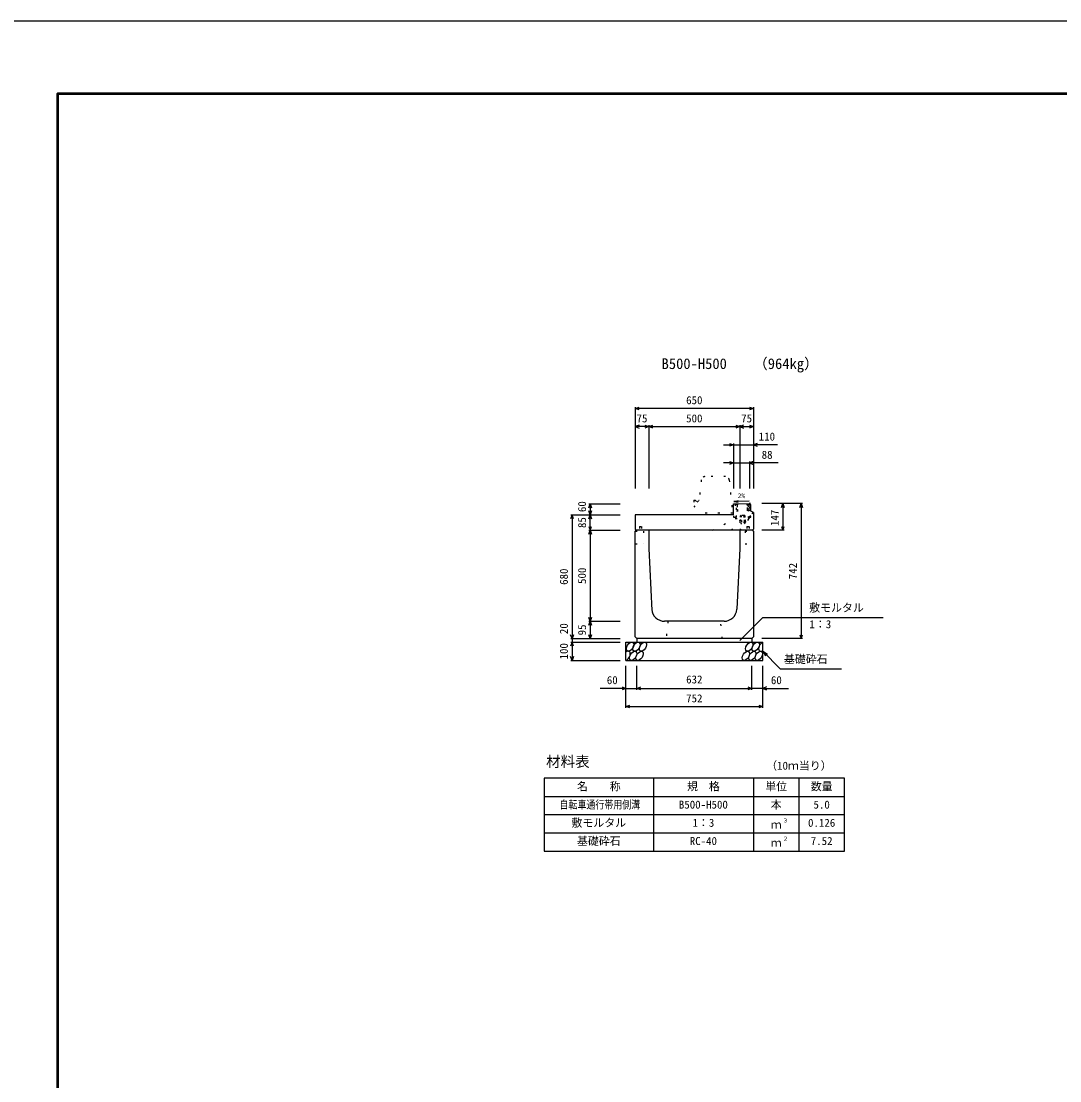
# Model space of a CAD drawing. Units: millimetres, scale not verified. Extents: x -12600 to 12600, y -5940 to 5940.
# Drawn here: x -4000 to 1709, y 115 to 5940 of the extents above; entities that cross this region are included whole.
import ezdxf
from ezdxf.enums import TextEntityAlignment as Align

# ---------------------------------------------------------------- set-up
doc = ezdxf.new("R2010")
doc.units = ezdxf.units.MM
doc.header["$LTSCALE"] = 40
doc.linetypes.add('DOTTED', pattern=[1.75, 0.25, -1.5])
for name, color, linetype, lineweight in [('0-0_DIM', 7, 'Continuous', 25), ('0-1_Defpoints', 5, 'Continuous', 25), ('0-2_HATCH', 6, 'Continuous', 25), ('0-3_HYO', 3, 'Continuous', 25), ('0-4_HYO2', 4, 'Continuous', 25), ('0-5_OUTLINE', 3, 'Continuous', 25), ('0-6_OUTLINE2', 4, 'DOTTED', 25), ('0-7_TXT', 7, 'Continuous', 25), ('0-8_WAKU', 3, 'Continuous', 25)]:
    doc.layers.add(name, color=color, linetype=linetype, lineweight=lineweight)
doc.styles.add('ＭＳ ゴシック', font='')
doc.styles.get('ＭＳ ゴシック').set_extended_font_data('MS Gothic')

msp = doc.modelspace()

# ---------------------------------------------------------------- linework, layer by layer
at = {"layer": '0-0_DIM'}
for p, q in [((-625, 3818.96), (-625, 3371.46)), ((25, 3811.46), (-625, 3811.46)), ((25, 3818.96), (25, 3371.46)), ((-550, 3711.46), (-625, 3711.46)), ((-550, 3718.96), (-550, 3371.46)), ((-550, 3711.46), (-50, 3711.46)), ((-50, 3718.96), (-50, 3371.46)), ((-50, 3711.46), (25, 3711.46)), ((-140, 3611.46), (-85, 3611.46)), ((-85, 3618.96), (-85, 3371.46)), ((-85, 3611.46), (25, 3611.46)), ((156.52, 3611.46), (25, 3611.46)), ((-85, 3511.46), (-140, 3511.46)), ((-85, 3511.46), (3, 3511.46)), ((3, 3518.96), (3, 3371.46)), ((161.78, 3511.46), (3, 3511.46)), ((-879.5, 3286.46), (-707, 3286.46)), ((-872, 3286.46), (-872, 3226.46)), ((294.5, 3288.46), (72, 3288.46)), ((187, 3288.46), (187, 3141.46)), ((287, 3288.46), (287, 2546.46)), ((-979.5, 3226.46), (-707, 3226.46)), ((-972, 3226.46), (-972, 2546.46)), ((-872, 3141.46), (-872, 3226.46)), ((-879.5, 3141.46), (-707, 3141.46)), ((-872, 3141.46), (-872, 2641.46)), ((194.5, 3141.46), (72, 3141.46)), ((-879.5, 2641.46), (-707, 2641.46)), ((-872, 2641.46), (-872, 2546.46)), ((-50.23, 2535.65), (76, 2661.89)), ((76, 2661.89), (737.46, 2661.89)), ((-979.5, 2546.46), (-707, 2546.46)), ((-979.5, 2526.46), (-707, 2526.46)), ((-972, 2546.46), (-972, 2526.46)), ((-972, 2526.46), (-972, 2426.46)), ((294.5, 2546.46), (72, 2546.46)), ((76, 2476.46), (171.76, 2380.71)), ((76, 2476.46), (101.98, 2461.46)), ((76, 2476.46), (91, 2450.48)), ((-979.5, 2426.46), (-707, 2426.46)), ((-676, 2165.1), (-676, 2396.46)), ((-616, 2265.1), (-616, 2396.46)), ((16, 2265.1), (16, 2396.46)), ((76, 2165.1), (76, 2396.46)), ((171.76, 2380.71), (509.31, 2380.71)), ((-676, 2272.6), (-817.79, 2272.6)), ((-676, 2272.6), (-616, 2272.6)), ((-616, 2272.6), (16, 2272.6)), ((76, 2272.6), (16, 2272.6)), ((76, 2272.6), (217.79, 2272.6)), ((-676, 2172.6), (76, 2172.6))]:
    msp.add_line(p, q, dxfattribs=at)
for points in [[(-603.86, 3803.77), (-625, 3811.46), (-603.86, 3819.16)], [(3.86, 3819.16), (25, 3811.46), (3.86, 3803.77)], [(-603.86, 3719.16), (-625, 3711.46), (-603.86, 3703.77)], [(-571.14, 3719.16), (-550, 3711.46), (-571.14, 3703.77)], [(-528.86, 3703.77), (-550, 3711.46), (-528.86, 3719.16)], [(-71.14, 3719.16), (-50, 3711.46), (-71.14, 3703.77)], [(-28.86, 3719.16), (-50, 3711.46), (-28.86, 3703.77)], [(3.86, 3719.16), (25, 3711.46), (3.86, 3703.77)], [(-106.14, 3619.16), (-85, 3611.46), (-106.14, 3603.77)], [(46.14, 3619.16), (25, 3611.46), (46.14, 3603.77)], [(-106.14, 3519.16), (-85, 3511.46), (-106.14, 3503.77)], [(24.14, 3519.16), (3, 3511.46), (24.14, 3503.77)], [(-879.7, 3265.32), (-872, 3286.46), (-864.3, 3265.32)], [(179.3, 3267.32), (187, 3288.46), (194.7, 3267.32)], [(279.3, 3267.32), (287, 3288.46), (294.7, 3267.32)], [(-964.3, 3205.32), (-972, 3226.46), (-979.7, 3205.32)], [(-864.3, 3247.61), (-872, 3226.46), (-879.7, 3247.61)], [(-879.7, 3205.32), (-872, 3226.46), (-864.3, 3205.32)], [(-879.7, 3162.61), (-872, 3141.46), (-864.3, 3162.61)], [(179.3, 3162.61), (187, 3141.46), (194.7, 3162.61)], [(-879.7, 3120.32), (-872, 3141.46), (-864.3, 3120.32)], [(-864.3, 2662.61), (-872, 2641.46), (-879.7, 2662.61)], [(-879.7, 2620.32), (-872, 2641.46), (-864.3, 2620.32)], [(-964.3, 2567.61), (-972, 2546.46), (-979.7, 2567.61)], [(-864.3, 2567.61), (-872, 2546.46), (-879.7, 2567.61)], [(279.3, 2567.61), (287, 2546.46), (294.7, 2567.61)], [(-964.3, 2505.32), (-972, 2526.46), (-979.7, 2505.32)], [(-964.3, 2447.61), (-972, 2426.46), (-979.7, 2447.61)], [(-697.14, 2280.29), (-676, 2272.6), (-697.14, 2264.9)], [(-594.86, 2264.9), (-616, 2272.6), (-594.86, 2280.29)], [(-5.14, 2280.29), (16, 2272.6), (-5.14, 2264.9)], [(97.14, 2280.29), (76, 2272.6), (97.14, 2264.9)], [(-654.86, 2164.9), (-676, 2172.6), (-654.86, 2180.29)], [(54.86, 2180.29), (76, 2172.6), (54.86, 2164.9)]]:
    msp.add_lwpolyline(points, dxfattribs=at)
at = {"layer": '0-1_Defpoints'}
msp.add_lwpolyline([(-4200, -5940), (12600, -5940), (12600, 5940), (-4200, 5940)], close=True, dxfattribs=at)
at = {"layer": '0-2_HATCH', "linetype": 'DOTTED'}
for p, q in [((3.93, 3208.28), (2.28, 3288.27)), ((-74.16, 3211.68), (-83.16, 3211.49)), ((3.8, 3214.28), (-74.18, 3212.68)), ((-67.68, 3212.81), (-68.54, 3254.8)), ((-68.4, 3247.8), (-3.41, 3249.14)), ((-44.5, 3222.66), (-46.96, 3220.74)), ((-46.81, 3213.24), (-46.96, 3220.74)), ((-20.57, 3213.78), (-46.81, 3213.24)), ((-46.57, 3221.09), (-44.5, 3222.66)), ((-23.26, 3223.1), (-44.5, 3222.66)), ((-40.56, 3213.37), (-40.72, 3220.87)), ((-26.81, 3213.65), (-26.97, 3221.15)), ((-21.13, 3221.61), (-23.26, 3223.1)), ((-20.57, 3213.78), (-20.72, 3221.28)), ((-3.56, 3256.14), (-2.69, 3214.15)), ((3.82, 3213.28), (9.82, 3213.4)), ((9.82, 3213.4), (9.14, 3246.65)), ((-50.06, 3197.17), (-17.07, 3197.85)), ((-47.13, 3183.23), (-47.39, 3195.73)), ((-19.42, 3183.8), (-47.13, 3183.23)), ((-40.46, 3195.87), (-40.2, 3183.37)), ((-26.61, 3196.15), (-26.35, 3183.66)), ((-19.68, 3196.3), (-19.42, 3183.8)), ((-17.07, 3197.85), (-17.04, 3196.35))]:
    msp.add_line(p, q, dxfattribs=at)
at = {"layer": '0-2_HATCH'}
msp.add_line((8.6, 3273.02), (9.14, 3246.65), dxfattribs=at)
at = {"layer": '0-2_HATCH', "linetype": 'DOTTED'}
for points in [[(-83.16, 3211.49), (-84.7, 3286.48), (-75.7, 3286.66)], [(-75.7, 3286.66), (-74.06, 3206.68), (3.93, 3208.28)], [(-68.54, 3254.8), (-67.54, 3254.82), (-68.04, 3278.82), (-69.04, 3278.8), (-69.18, 3285.79), (-4.2, 3287.13)], [(-64.18, 3285.9), (-64.04, 3278.9), (-65.04, 3278.88), (-64.55, 3254.88), (-63.55, 3254.9), (-63.4, 3247.91)], [(-8.41, 3249.04), (-8.56, 3256.04), (-7.56, 3256.06), (-8.05, 3280.05), (-9.05, 3280.03), (-9.19, 3287.03)], [(-4.2, 3287.13), (-4.05, 3280.13), (-5.05, 3280.11), (-4.56, 3256.12), (-3.56, 3256.14)], [(8.6, 3273.02), (8.28, 3288.39), (2.28, 3288.27)], [(-17.04, 3196.35), (-50.03, 3195.67), (-50.06, 3197.17)]]:
    msp.add_lwpolyline(points, dxfattribs=at)
for centre, radius, start, end in [((-43.77, 3217.52), 4.53, 47.57461, 134.78335), ((-33.47, 3202.73), 19.53, 70.56972, 111.78823), ((-23.78, 3217.93), 4.53, 47.57461, 134.78335), ((-33.28, 3183.51), 11, 181.1783, 1.1783)]:
    msp.add_arc(centre, radius, start, end, dxfattribs=at)
at = {"layer": '0-2_HATCH'}
for centre in [(-653.11, 2501.46), (-617.63, 2501.46), (-582.16, 2501.46), (2.05, 2501.46), (37.52, 2501.46), (-636.23, 2451.46), (-600.75, 2451.46), (-16.55, 2451.46), (18.93, 2451.46), (54.41, 2451.46)]:
    msp.add_ellipse(centre, major_axis=(14.54, 23.54), ratio=0.5792, dxfattribs=at)
for centre, start_param, end_param in [((73, 2501.46), 0.6666252, 4.1103269), ((-671.7, 2451.46), 3.7419964, 7.318141)]:
    msp.add_ellipse(centre, major_axis=(14.54, 23.54), ratio=0.5792, start_param=start_param, end_param=end_param, dxfattribs=at)
at = {"layer": '0-3_HYO'}
for p, q in [((-525, 1778.36), (-525, 1378.36)), ((25, 1778.36), (25, 1378.36)), ((275, 1778.36), (275, 1378.36)), ((-1125, 1678.36), (525, 1678.36))]:
    msp.add_line(p, q, dxfattribs=at)
msp.add_lwpolyline([(-1125, 1378.36), (525, 1378.36), (525, 1778.36), (-1125, 1778.36)], close=True, dxfattribs=at)
at = {"layer": '0-4_HYO2'}
for p, q in [((-1125, 1578.36), (525, 1578.36)), ((-1125, 1478.36), (525, 1478.36))]:
    msp.add_line(p, q, dxfattribs=at)
at = {"layer": '0-5_OUTLINE', "linetype": 'DOTTED'}
for p, q in [((-261.8, 3418.41), (-273, 3306.46)), ((-128.1, 3436.46), (-241.9, 3436.46)), ((-108.2, 3418.45), (-90, 3236.46)), ((-303, 3306.46), (-303, 3276.46)), ((-303, 3306.46), (-295, 3306.46)), ((-303, 3276.46), (-280, 3236.46)), ((-90, 3236.46), (-280, 3236.46))]:
    msp.add_line(p, q, dxfattribs=at)
at = {"layer": '0-5_OUTLINE'}
for p, q in [((-85, 3286.46), (3, 3288.28)), ((-85, 3226.46), (-85, 3286.46)), ((0, 3261.4), (9, 3271.4)), ((3, 3288.28), (9, 3282.4)), ((9, 3282.4), (9, 3271.4)), ((-85, 3226.46), (-625, 3226.46)), ((-625, 3226.46), (-625, 3147.46)), ((0, 3261.4), (0, 3251.4)), ((25, 3238.4), (0, 3251.4)), ((25, 3238.4), (25, 3147.46)), ((-625, 3147.46), (-619, 3141.46)), ((19, 3141.46), (25, 3147.46)), ((-625, 3135.46), (-619, 3141.46)), ((-625, 2555.46), (-625, 3135.46)), ((19, 3141.46), (-619, 3141.46)), ((-550, 3141.46), (-550, 3041.46)), ((-50, 3141.46), (-50, 3041.46)), ((19, 3141.46), (25, 3135.46)), ((25, 3135.46), (25, 2555.46)), ((-550, 3041.46), (-532.92, 2699.88)), ((-50, 3041.46), (-66.67, 2707.97)), ((-136.59, 2641.46), (-463.89, 2641.46)), ((-676, 2526.46), (76, 2526.46)), ((-676, 2426.46), (-676, 2526.46)), ((-625, 2555.46), (-616, 2546.46)), ((16, 2546.46), (-616, 2546.46)), ((-616, 2546.46), (-616, 2526.46)), ((16, 2546.46), (25, 2555.46)), ((16, 2546.46), (16, 2526.46)), ((76, 2426.46), (76, 2526.46)), ((-676, 2426.46), (76, 2426.46))]:
    msp.add_line(p, q, dxfattribs=at)
at = {"layer": '0-5_OUTLINE', "linetype": 'DOTTED'}
msp.add_lwpolyline([(-295, 3306.46), (-285, 3296.46), (-275, 3306.46), (-273, 3306.46)], dxfattribs=at)
for centre, start, end in [((-241.9, 3416.46), 90, 174.40835), ((-128.1, 3416.46), 4.08463, 90)]:
    msp.add_arc(centre, 20, start, end, dxfattribs=at)
at = {"layer": '0-5_OUTLINE'}
for centre, start, end in [((-463.89, 2711.46), 183.27049, 270), ((-136.59, 2711.46), 270, 356.75146)]:
    msp.add_arc(centre, 70, start, end, dxfattribs=at)
at = {"layer": '0-6_OUTLINE2'}
for p, q in [((-200, 3141.46), (-74.06, 3206.68)), ((-97.09, 3141.46), (0.25, 3251.33)), ((22.29, 3239.87), (-54.07, 3141.46)), ((-50, 3141.46), (3.93, 3208.28)), ((-601.5, 3161.96), (-589.5, 3161.96)), ((-601.5, 3161.96), (-601.5, 3136.96)), ((-589.5, 3161.96), (-589.5, 3136.96)), ((-10.5, 3161.96), (1.5, 3161.96)), ((-10.5, 3161.96), (-10.5, 3136.96)), ((1.5, 3161.96), (1.5, 3136.96)), ((-623.5, 3136.96), (-580, 3136.96)), ((-580, 3136.96), (-580, 3066.46)), ((-20.55, 3136.96), (23.5, 3136.96)), ((-20.55, 3136.96), (-20.55, 3066.46)), ((-625, 3066.46), (-580, 3066.46)), ((-20.55, 3066.46), (24.45, 3066.46)), ((-445, 2641.46), (-455, 2546.46)), ((-145, 2546.46), (-155, 2641.46))]:
    msp.add_line(p, q, dxfattribs=at)
at = {"layer": '0-7_TXT'}
msp.add_line((-83.28, 3300.4), (-59.56, 3296.72), dxfattribs=at)
msp.add_lwpolyline([(1.28, 3302.14), (-83.28, 3300.4), (-59.74, 3305.05)], dxfattribs=at)
at = {"layer": '0-8_WAKU', "lineweight": 50}
msp.add_lwpolyline([(-3800, -5540), (12200, -5540), (12200, 5540), (-3800, 5540)], close=True, dxfattribs=at)

# ---------------------------------------------------------------- texts
at = {"layer": '0-0_DIM', "style": 'ＭＳ ゴシック'}
for s, p in [('650', (-345, 3821.46)), ('75', (-617.5, 3721.46)), ('500', (-345, 3721.46)), ('75', (-42.5, 3721.46)), ('110', (54.02, 3621.46)), ('88', (70.19, 3521.46)), ('敷モルタル', (331.6, 2680.62)), ('1：3', (332.6, 2589.93)), ('基礎砕石', (192.32, 2397.88)), ('60', (-781, 2282.6)), ('632', (-345, 2286.46)), ('60', (121, 2282.6)), ('752', (-345, 2182.6))]:
    msp.add_text(s, height=43.99, dxfattribs=at).set_placement(p, align=Align.BOTTOM_LEFT)
for s, p in [('60', (-882, 3241.46)), ('85', (-882, 3153.96)), ('147', (177, 3164.96)), ('680', (-982, 2841.46)), ('500', (-882, 2846.46)), ('742', (277, 2872.46)), ('20', (-982, 2570.78)), ('95', (-882, 2563.96)), ('100', (-982, 2431.46))]:
    msp.add_text(s, height=43.99, rotation=90, dxfattribs=at).set_placement(p, align=Align.BOTTOM_LEFT)
at = {"layer": '0-7_TXT', "style": 'ＭＳ ゴシック'}
for s, height, p in [('B500-H500', 58.65, (-480, 4010.44)), ('（964kg）', 58.65, (23.7, 4010.44)), ('2%', 26.39, (-61.82, 3310.21)), ('材料表', 58.65, (-1115, 1823.36)), ('（10ｍ当り）', 43.99, (95, 1812.36)), ('名\u3000\u3000称', 43.99, (-945, 1698.36)), ('規\u3000格', 43.99, (-340, 1698.36)), ('単位', 43.99, (90, 1698.36)), ('数量', 43.99, (340, 1698.36)), ('B500-H500', 43.99, (-385, 1598.36)), ('本', 43.99, (120, 1598.36)), ('5.0', 43.99, (355, 1598.36)), ('敷モルタル', 43.99, (-975, 1498.36)), ('1：3', 43.99, (-310, 1498.36)), ('ｍ', 43.99, (120, 1488.36)), ('３', 21.99, (185.54, 1528.73)), ('0.126', 43.99, (325, 1498.36)), ('基礎砕石', 43.99, (-945, 1398.36)), ('RC-40', 43.99, (-325, 1398.36)), ('２', 21.99, (185.54, 1428.73)), ('ｍ', 43.99, (120, 1388.36)), ('7.52', 43.99, (340, 1398.36))]:
    msp.add_text(s, height=height, dxfattribs=at).set_placement(p, align=Align.BOTTOM_LEFT)
at = {"layer": '0-7_TXT', "style": 'ＭＳ ゴシック', "width": 0.8}
msp.add_text('自転車通行帯用側溝', height=43.99, dxfattribs=at).set_placement((-1041, 1598.36), align=Align.BOTTOM_LEFT)

doc.saveas('drawing.dxf')
